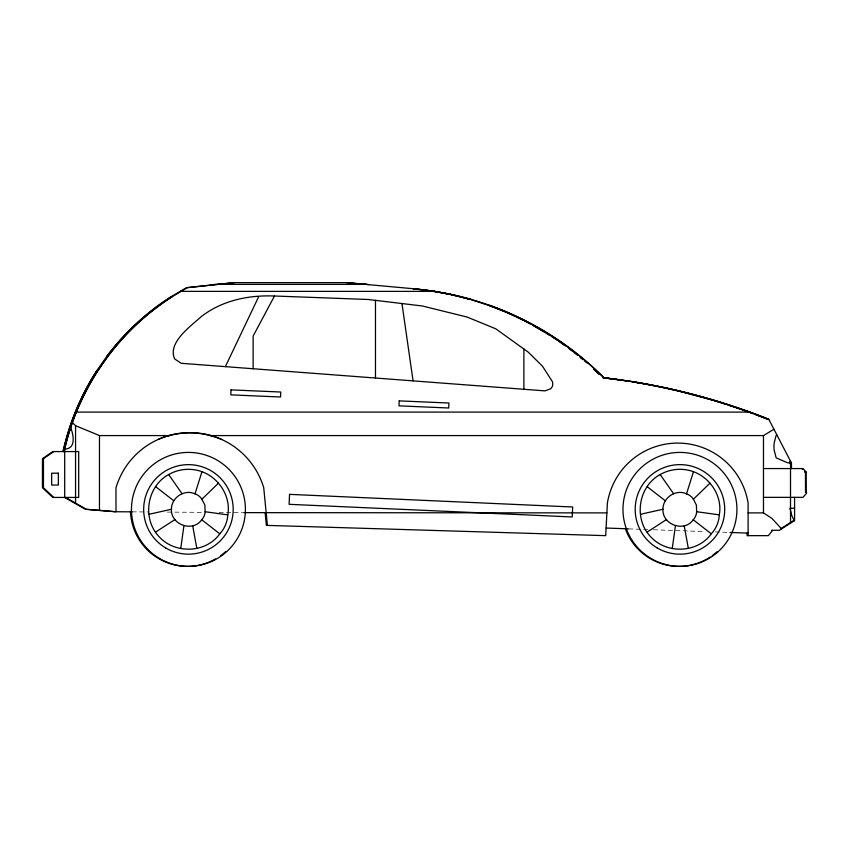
<?xml version="1.0" encoding="UTF-8"?>
<svg xmlns="http://www.w3.org/2000/svg" width="849" height="849" viewBox="0 0 849 849"><rect width="100%" height="100%" fill="white"/><g stroke="black" fill="none" stroke-linecap="round" stroke-linejoin="round"><path stroke-width="0.64" stroke-dasharray="4.25 3.18" d="M132.104 511.851L147.906 511.958M167.37 512.096L204.259 512.361M219.053 512.467L242.772 512.637M628.748 528.895L648.169 529.543M653.433 529.734L705.01 531.601M715.229 531.92L729.694 532.44"/><path stroke-width="1.27" d="M171.434 509.262C171.201 497.705 184.53 488.759 194.994 493.874A12.756 12.756 0 0 1 201.882 499.233L204.885 505.113L205.118 511.714A12.756 12.756 0 0 1 201.722 519.747C192.946 532.652 170.575 524.788 171.434 509.262L149 514.282M180.752 548.433L183.915 525.775M227.787 514.876C231.31 495.625 217.705 475.918 199.09 470.76A40.073 40.073 0 0 0 168.654 474.538C146.346 486.657 141.741 519.758 159.888 537.513C175.892 554.227 206.275 552.932 219.774 533.819A30.086 30.086 0 0 0 227.787 514.876L205.118 511.714M662.952 509.262C662.708 497.705 676.037 488.759 686.512 493.874A12.756 12.756 0 0 1 693.4 499.233L696.403 505.113L696.636 511.714A12.756 12.756 0 0 1 693.24 519.747C684.464 532.652 662.093 524.788 662.952 509.262L640.517 514.282M672.27 548.433L675.433 525.775M719.305 514.876C722.828 495.625 709.212 475.918 690.608 470.76A40.073 40.073 0 0 0 660.172 474.538C637.864 486.657 633.258 519.758 651.406 537.513C667.41 554.227 697.793 552.932 711.282 533.819A30.086 30.086 0 0 0 719.305 514.876L696.636 511.714M194.994 493.874L201.882 471.938M686.512 493.874L693.4 471.938M225.378 366.641L258.51 297.012M274.471 296.014C248.29 294.996 222.459 300.376 201.446 316.454C190.802 326.196 167.264 342.646 174.618 358.872L181.177 363.287L545.026 390.88L550.81 388.693L552.667 386.008L552.667 382.05L542.447 366.163L528.258 352.165L495.763 328.796L467.141 317.07L422.282 305.969L368.042 299.474L274.471 296.014L253.129 336.098L253.129 368.742M96.818 370.652C80.995 395.432 69.48 422.876 63.07 451.572A246.666 246.666 0 0 1 96.818 370.652L106.9 356.198L118 342.508L130.046 329.635L142.982 317.664L156.736 306.648L171.243 296.641L186.43 287.684L233.698 282.632L347.358 282.632L368.837 284.585M772.696 530.296L768.345 535.655L747.088 535.655L747.088 533.087M201.882 499.233L218.437 483.198M693.4 499.233L709.955 483.198M773.948 429.233L763.474 435.579L209.894 435.579M53.774 451.572L43.458 458.715L43.458 487.751L53.774 497.44M172.251 296.641C117.618 331.386 77.864 388.301 64.078 451.572A246.666 246.666 0 0 1 97.826 370.652L107.919 356.198A246.666 246.666 0 0 1 172.251 296.641L187.438 287.684L234.706 282.632M155.728 532.015L174.99 519.546M647.246 532.015L666.507 519.546M780.581 528.885L786.461 525.106M787.097 524.703L793.56 520.554M157.914 439.538C178.141 430.687 201.584 430.687 221.801 439.538M777.026 435.176L776.177 435.346L774.224 442.796A22.297 18.816 -90 0 0 774.224 450.405L776.177 457.855L786.906 462.525L791.48 463.533M63.728 449.025C76.378 449.556 73.619 435.463 70.764 427.684M214.139 284.383L366.917 284.383M180.168 291.377L434.677 291.377M76.463 412.094L749.794 412.094M72.452 422.664L75.561 425.689L99.471 435.579L169.821 435.579M763.474 468.552L802.995 468.574L806.55 472.373L805.139 472.447M763.474 497.355L802.995 497.355L806.55 493.163L806.55 492.378L805.542 492.378L805.425 472.256M794.579 508.233L789.931 508.233L791.841 515.736L794.24 520.766M606.886 512.892L243.78 512.637M748.107 512.892L763.474 512.892L771.9 518.357L781.568 528.895M771.688 530.296L779.393 530.296L794.579 520.554L794.579 497.355M132.104 511.851L114.976 511.724L85.356 509.283L64.609 497.44M606.09 528.046L628.44 528.842M730.002 532.482L748.107 533.087M346.35 282.632L414.047 288.798A305.99 305.99 0 0 1 471.333 299.453C521.201 313.833 567.217 341.022 603.872 377.763A640.634 640.634 0 0 1 768.801 419.3L791.48 463.076L791.48 468.574M617.976 379.524L603.872 377.763A305.99 305.99 0 0 0 489.852 305.407M606.547 378.219L602.864 377.763A640.634 640.634 0 0 1 631.03 381.604M607.842 378.389L632.038 381.604A621.988 601.623 0 0 1 673.904 389.712C706.23 397.13 737.983 407.021 768.801 419.3M432.343 291.133L451.466 294.688L469.062 299.135A305.99 305.99 0 0 0 413.038 288.798L433.351 291.133L452.475 294.688L471.333 299.453M678.043 390.943L672.886 389.712A621.988 601.623 0 0 0 632.303 381.817A640.634 640.634 0 0 1 712.884 400.208L679.327 391.262M726.564 404.464L714.115 400.579A640.634 640.634 0 0 1 726.457 404.411M470.325 299.453L488.833 305.407A305.99 305.99 0 0 1 505.739 312.018M488.833 305.407L506.938 312.528A305.99 305.99 0 0 1 515.216 316.242M506.938 312.528L523.801 320.434M530.232 323.894L524.544 320.784A305.99 305.99 0 0 1 530.296 323.777M532.323 325.05L550.279 335.642M65.628 497.44L86.365 509.283L115.984 511.724L115.984 487.751A77.057 77.057 0 0 1 263.731 487.751L267.403 525.372M551.288 336.289L558.016 340.555A305.99 305.99 0 0 0 552.614 336.968M559.056 341.309L564.214 345.065M568.342 348.069L570.411 349.576M570.645 349.746L573.744 351.995A305.99 305.99 0 0 0 569.626 348.854M693.24 519.747L711.282 533.819M647.246 486.721L665.298 500.783M201.722 519.747L219.774 533.819M155.728 486.721L173.78 500.783M574.72 352.813L577.819 355.381M579.856 357.068L582.913 359.605M584.345 360.793L586.967 362.969M593.44 368.869L599.097 374.207M801.987 468.574L802.74 469.38M804.534 471.291L805.085 471.895M660.172 474.538L673.618 493.778M168.654 474.538L182.1 493.778M789.75 461.686L790.249 462.641M69.756 427.684L70.202 430.061M684.22 525.839L688.337 548.39M192.712 525.839L196.819 548.39M401.97 303.539L413.07 380.872M265.164 512.796L266.395 525.372L605.698 535.655L607.396 503.075A71.252 71.252 0 0 1 748.107 503.075L748.107 535.655M806.147 472.447L806.147 492.378M790.515 461.219L790.515 523.154M763.474 435.579L763.474 512.892M523.886 349.013L523.886 389.277M375.47 300.366L375.47 378.017M99.471 435.579L99.471 510.366M75.561 425.689L75.561 503.117M64.694 449.163L64.694 497.44M63.686 449.163L63.686 451.572M106.9 356.198A246.666 246.666 0 0 1 171.243 296.641M517.561 317.346A305.99 305.99 0 0 1 523.387 320.19M532.578 325.008A305.99 305.99 0 0 1 543.827 331.46M547.138 333.487A305.99 305.99 0 0 1 550.439 335.567M559.088 341.287A305.99 305.99 0 0 1 566.495 346.53M574.762 352.791A305.99 305.99 0 0 1 577.808 355.211M580.833 357.673A305.99 305.99 0 0 1 582.817 359.339M593.525 368.763A305.99 305.99 0 0 1 599.171 374.112M717.129 551.67A56.968 56.968 0 0 1 712.279 555.596M710.22 557.008A56.968 56.968 0 0 1 708.119 558.324M707.058 558.95A56.968 56.968 0 0 1 625.257 528.46M225.611 551.67A56.968 56.968 0 0 1 220.761 555.596M215.54 558.95A56.968 56.968 0 0 1 130.481 511.438M231.024 389.882L230.801 394.859L280.541 397.003L280.754 392.026L231.024 389.882M289.541 494.362L289.095 504.317L572.215 516.956L572.661 507.002L289.541 494.362M399.2 400.877L398.988 405.854L448.718 407.998L448.93 403.02L399.2 400.877M52.755 451.572L42.45 458.715L42.45 487.751L52.755 497.44L78.681 497.44L78.681 451.572L52.755 451.572M58.348 473.19L51.662 473.19L51.662 485.044L58.348 485.044L58.348 473.19M741.166 409.345L727.689 404.814A640.634 640.634 0 0 1 753.318 413.718L741.166 409.345M766.583 418.833L754.538 414.174A640.634 640.634 0 0 1 766.594 418.812M159.58 558.515A56.968 56.968 0 0 0 245.403 509.825A56.968 56.968 0 0 0 160.312 459.84A56.968 56.968 0 0 0 159.58 558.515M165.757 547.987A44.764 44.764 0 0 0 233.188 509.729A44.764 44.764 0 0 0 166.34 470.463A44.764 44.764 0 0 0 165.757 547.987M651.087 558.515A56.968 56.968 0 0 0 736.921 509.825A56.968 56.968 0 0 0 651.83 459.84A56.968 56.968 0 0 0 651.087 558.515M657.275 547.987A44.764 44.764 0 0 0 724.706 509.729A44.764 44.764 0 0 0 657.858 470.463A44.764 44.764 0 0 0 657.275 547.987"/></g></svg>
